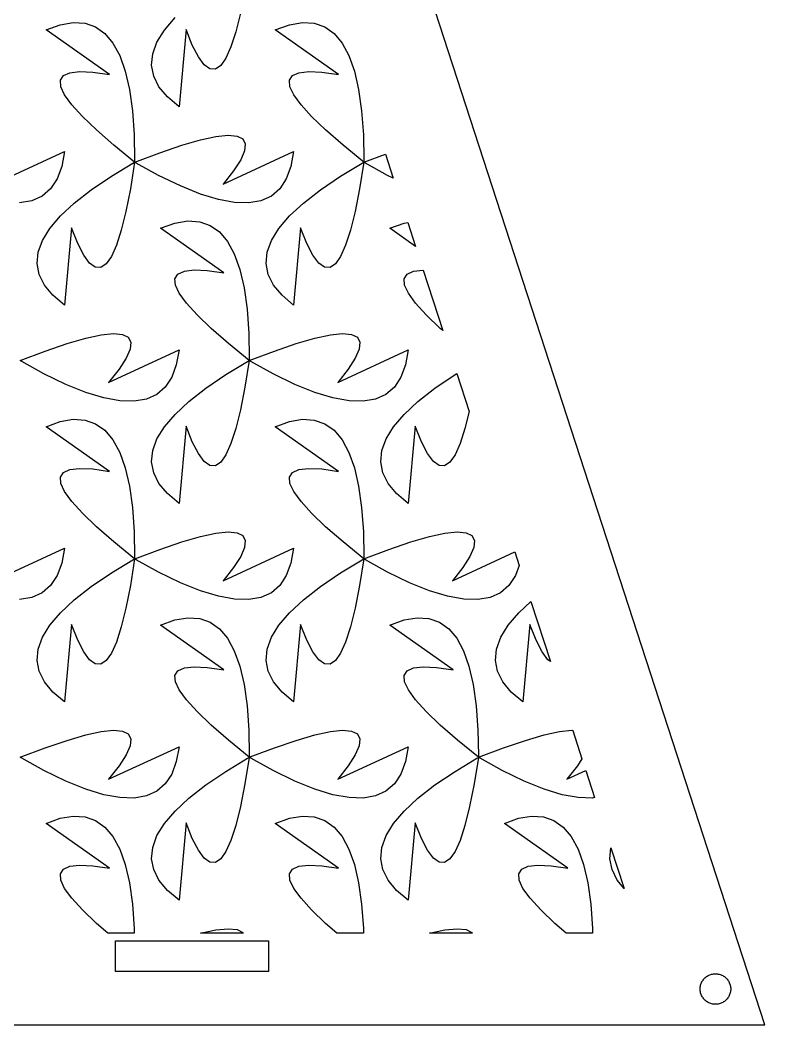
# Model space of a CAD drawing. Header units: metres. Extents: x -75 to 75, y 0 to 231.
# Drawn here: x -22.5 to 75, y 0 to 131.6 of the extents above; entities that cross this region are included whole.
import ezdxf

# ---------------------------------------------------------------- set-up
doc = ezdxf.new("R2010")
doc.units = ezdxf.units.M

msp = doc.modelspace()

# ---------------------------------------------------------------- linework, layer by layer
for p, q in [((75, 0), (0, 230.826)), ((-3.60947, 130.293), (-2.2197, 131.929)), ((6.34689, 132.528), (5.73761, 130.058)), ((-19.108, 130.31), (-17.2394, 130.984)), ((-10.8083, 124.46), (-19.108, 130.31)), ((-17.2394, 130.984), (-15.5315, 131.275)), ((-15.5315, 131.275), (-13.9879, 131.18)), ((-13.9879, 131.18), (-12.6096, 130.701)), ((-12.6096, 130.701), (-11.3947, 129.836)), ((-4.58313, 128.709), (-3.60947, 130.293)), ((-0.778656, 130.371), (-1.69556, 120.259)), ((0.042114, 128.325), (-0.778656, 130.371)), ((10.892, 130.31), (12.7606, 130.984)), ((19.1917, 124.46), (10.892, 130.31)), ((12.7606, 130.984), (14.4685, 131.275)), ((14.4685, 131.275), (16.0121, 131.18)), ((16.0121, 131.18), (17.3904, 130.701)), ((17.3904, 130.701), (18.6053, 129.836)), ((-11.3947, 129.836), (-10.3455, 128.586)), ((5.73761, 130.058), (5.10452, 128.09)), ((18.6053, 129.836), (19.6545, 128.586)), ((-10.3455, 128.586), (-9.46014, 126.95)), ((-5.1416, 127.175), (-4.58313, 128.709)), ((0.834503, 126.79), (0.042114, 128.325)), ((5.10452, 128.09), (4.44946, 126.621)), ((19.6545, 128.586), (20.5399, 126.95)), ((-9.46014, 126.95), (-8.73917, 124.929)), ((-5.28259, 125.691), (-5.1416, 127.175)), ((1.60355, 125.756), (0.834503, 126.79)), ((4.44946, 126.621), (3.77197, 125.655)), ((20.5399, 126.95), (21.2608, 124.929)), ((-5.00885, 124.258), (-5.28259, 125.691)), ((2.3497, 125.222), (1.60355, 125.756)), ((3.07205, 125.188), (2.3497, 125.222)), ((3.77197, 125.655), (3.07205, 125.188)), ((-17.2224, 123.717), (-16.8324, 124.326)), ((-17.1684, 122.877), (-17.2224, 123.717)), ((-16.8324, 124.326), (-15.9979, 124.704)), ((-15.9979, 124.704), (-14.7166, 124.853)), ((-14.7166, 124.853), (-12.9904, 124.772)), ((-12.9904, 124.772), (-10.8083, 124.46)), ((-8.73917, 124.929), (-8.18298, 122.522)), ((-4.319, 122.874), (-5.00885, 124.258)), ((12.7776, 123.717), (13.1676, 124.326)), ((12.8316, 122.877), (12.7776, 123.717)), ((13.1676, 124.326), (14.0021, 124.704)), ((14.0021, 124.704), (15.2834, 124.853)), ((15.2834, 124.853), (17.0096, 124.772)), ((17.0096, 124.772), (19.1917, 124.46)), ((21.2608, 124.929), (21.817, 122.522)), ((-16.6699, 121.807), (-17.1684, 122.877)), ((-8.18298, 122.522), (-7.79205, 119.731)), ((-3.21304, 121.54), (-4.319, 122.874)), ((13.3301, 121.807), (12.8316, 122.877)), ((21.817, 122.522), (22.2079, 119.731)), ((-15.7265, 120.506), (-16.6699, 121.807)), ((-1.69556, 120.259), (-3.21304, 121.54)), ((14.2735, 120.506), (13.3301, 121.807)), ((-14.3376, 118.973), (-15.7265, 120.506)), ((15.6624, 118.973), (14.2735, 120.506)), ((-12.5029, 117.211), (-14.3376, 118.973)), ((-7.79205, 119.731), (-7.565, 116.553)), ((17.4971, 117.211), (15.6624, 118.973)), ((22.2079, 119.731), (22.435, 116.553)), ((-10.2232, 115.217), (-12.5029, 117.211)), ((19.7768, 115.217), (17.4971, 117.211)), ((-7.565, 116.553), (-7.5032, 113.283)), ((-1.34399, 115.213), (1.09955, 115.92)), ((1.09955, 115.92), (3.12103, 116.356)), ((3.12103, 116.356), (4.72046, 116.523)), ((4.72046, 116.523), (5.89691, 116.42)), ((5.89691, 116.42), (6.65039, 116.047)), ((6.65039, 116.047), (6.98227, 115.405)), ((22.435, 116.553), (22.4968, 113.283)), ((-7.5032, 112.997), (-10.2232, 115.217)), ((-4.21005, 114.236), (-1.34399, 115.213)), ((6.98227, 115.405), (6.89301, 114.492)), ((22.4968, 112.997), (19.7768, 115.217)), ((-25.9135, 110.121), (-16.6969, 114.383)), ((-16.6969, 114.383), (-17.0476, 112.428)), ((-7.5032, 113.283), (-7.5032, 112.997)), ((-7.49268, 112.989), (-4.21005, 114.236)), ((4.08646, 110.121), (13.3031, 114.383)), ((6.38168, 113.309), (5.4483, 111.854)), ((6.89301, 114.492), (6.38168, 113.309)), ((13.3031, 114.383), (12.9524, 112.428)), ((22.4968, 113.283), (22.4968, 112.997)), ((22.5073, 112.989), (25.3227, 114.058)), ((25.3227, 114.058), (26.3447, 110.913)), ((-17.0476, 112.428), (-17.6495, 110.803)), ((-10.5528, 111.152), (-7.72568, 112.857)), ((-7.50412, 112.985), (-8.06671, 109.519)), ((-7.72568, 112.857), (-7.50412, 112.985)), ((-7.29309, 112.873), (-7.49268, 112.989)), ((-4.38171, 111.266), (-7.29309, 112.873)), ((12.9524, 112.428), (12.3505, 110.803)), ((19.4472, 111.152), (22.2743, 112.857)), ((22.4959, 112.985), (21.9333, 109.519)), ((22.2743, 112.857), (22.4959, 112.985)), ((22.7069, 112.873), (22.5073, 112.989)), ((25.6183, 111.266), (22.7069, 112.873)), ((-17.6495, 110.803), (-18.5033, 109.514)), ((-13.1914, 109.367), (-10.5528, 111.152)), ((-1.51611, 109.874), (-4.38171, 111.266)), ((5.4483, 111.854), (4.08646, 110.121)), ((12.3505, 110.803), (11.4967, 109.514)), ((16.8086, 109.367), (19.4472, 111.152)), ((26.3447, 110.913), (25.6183, 111.266)), ((-18.5033, 109.514), (-19.6069, 108.561)), ((-15.4138, 107.632), (-13.1914, 109.367)), ((-8.06671, 109.519), (-8.65311, 106.547)), ((1.09726, 108.816), (-1.51611, 109.874)), ((11.4967, 109.514), (10.3931, 108.561)), ((14.5862, 107.632), (16.8086, 109.367)), ((21.9333, 109.519), (21.3469, 106.547)), ((-20.9637, 107.941), (-22.5705, 107.657)), ((-19.6069, 108.561), (-20.9637, 107.941)), ((3.45932, 108.094), (1.09726, 108.816)), ((5.56961, 107.708), (3.45932, 108.094)), ((9.03625, 107.941), (7.4295, 107.657)), ((10.3931, 108.561), (9.03625, 107.941)), ((-17.2197, 105.948), (-15.4138, 107.632)), ((7.4295, 107.657), (5.56961, 107.708)), ((12.7803, 105.948), (14.5862, 107.632)), ((-18.6095, 104.313), (-17.2197, 105.948)), ((-8.65311, 106.547), (-9.26239, 104.077)), ((-2.23938, 105.003), (-0.531464, 105.294)), ((-0.531464, 105.294), (1.01212, 105.199)), ((11.3905, 104.313), (12.7803, 105.948)), ((21.3469, 106.547), (20.7376, 104.077)), ((-19.5831, 102.728), (-18.6095, 104.313)), ((-15.7787, 104.39), (-16.6956, 94.2784)), ((-14.9579, 102.344), (-15.7787, 104.39)), ((-9.26239, 104.077), (-9.89548, 102.109)), ((-4.10797, 104.329), (-2.23938, 105.003)), ((4.19174, 98.4789), (-4.10797, 104.329)), ((1.01212, 105.199), (2.39044, 104.72)), ((2.39044, 104.72), (3.60535, 103.855)), ((10.4169, 102.728), (11.3905, 104.313)), ((14.2213, 104.39), (13.3044, 94.2784)), ((15.0421, 102.344), (14.2213, 104.39)), ((20.7376, 104.077), (20.1045, 102.109)), ((25.892, 104.329), (27.7606, 105.003)), ((29.2538, 101.959), (25.892, 104.329)), ((27.7606, 105.003), (28.2384, 105.085)), ((28.2384, 105.085), (29.2538, 101.959)), ((-20.1416, 101.194), (-19.5831, 102.728)), ((3.60535, 103.855), (4.65454, 102.605)), ((9.8584, 101.194), (10.4169, 102.728)), ((-14.1655, 100.809), (-14.9579, 102.344)), ((-9.89548, 102.109), (-10.5505, 100.64)), ((4.65454, 102.605), (5.53986, 100.97)), ((15.8345, 100.809), (15.0421, 102.344)), ((20.1045, 102.109), (19.4495, 100.64)), ((-20.2826, 99.7098), (-20.1416, 101.194)), ((-13.3965, 99.7748), (-14.1655, 100.809)), ((-10.5505, 100.64), (-11.228, 99.6741)), ((5.53986, 100.97), (6.26083, 98.9485)), ((9.71741, 99.7098), (9.8584, 101.194)), ((16.6035, 99.7748), (15.8345, 100.809)), ((19.4495, 100.64), (18.772, 99.6741)), ((-20.0089, 98.277), (-20.2826, 99.7098)), ((-12.6503, 99.241), (-13.3965, 99.7748)), ((-11.9279, 99.2076), (-12.6503, 99.241)), ((-11.228, 99.6741), (-11.9279, 99.2076)), ((-1.83243, 98.3447), (-0.997925, 98.7233)), ((-0.997925, 98.7233), (0.283356, 98.8725)), ((0.283356, 98.8725), (2.00958, 98.7915)), ((2.00958, 98.7915), (4.19174, 98.4789)), ((6.26083, 98.9485), (6.81702, 96.5416)), ((9.99115, 98.277), (9.71741, 99.7098)), ((17.3497, 99.241), (16.6035, 99.7748)), ((18.0721, 99.2076), (17.3497, 99.241)), ((18.772, 99.6741), (18.0721, 99.2076)), ((28.1676, 98.3447), (29.0021, 98.7233)), ((29.0021, 98.7233), (30.2578, 98.8696)), ((30.2578, 98.8696), (32.8366, 90.9328)), ((-19.319, 96.8927), (-20.0089, 98.277)), ((-2.22244, 97.7359), (-1.83243, 98.3447)), ((-2.16843, 96.8959), (-2.22244, 97.7359)), ((10.681, 96.8927), (9.99115, 98.277)), ((27.7776, 97.7359), (28.1676, 98.3447)), ((27.8316, 96.8959), (27.7776, 97.7359)), ((-18.213, 95.5592), (-19.319, 96.8927)), ((-1.66992, 95.8261), (-2.16843, 96.8959)), ((6.81702, 96.5416), (7.20795, 93.7502)), ((11.787, 95.5592), (10.681, 96.8927)), ((28.3301, 95.8261), (27.8316, 96.8959)), ((-16.6956, 94.2784), (-18.213, 95.5592)), ((-0.726471, 94.5251), (-1.66992, 95.8261)), ((13.3044, 94.2784), (11.787, 95.5592)), ((29.2735, 94.5251), (28.3301, 95.8261)), ((0.662384, 92.9926), (-0.726471, 94.5251)), ((7.20795, 93.7502), (7.435, 90.5724)), ((30.6624, 92.9926), (29.2735, 94.5251)), ((2.4971, 91.2297), (0.662384, 92.9926)), ((32.4971, 91.2297), (30.6624, 92.9926)), ((4.77676, 89.2361), (2.4971, 91.2297)), ((32.8366, 90.9328), (32.4971, 91.2297)), ((-16.344, 89.232), (-13.9005, 89.9393)), ((-13.9005, 89.9393), (-11.879, 90.3755)), ((-11.879, 90.3755), (-10.2795, 90.5426)), ((-10.2795, 90.5426), (-9.10309, 90.4391)), ((-9.10309, 90.4391), (-8.34961, 90.0661)), ((-8.34961, 90.0661), (-8.01773, 89.4243)), ((7.435, 90.5724), (7.4968, 87.3026)), ((13.656, 89.232), (16.0995, 89.9393)), ((16.0995, 89.9393), (18.121, 90.3755)), ((18.121, 90.3755), (19.7205, 90.5426)), ((19.7205, 90.5426), (20.8969, 90.4391)), ((20.8969, 90.4391), (21.6504, 90.0661)), ((21.6504, 90.0661), (21.9823, 89.4243)), ((-22.4927, 87.0082), (-19.2101, 88.2547)), ((-19.2101, 88.2547), (-16.344, 89.232)), ((-10.9135, 84.1399), (-1.69693, 88.4026)), ((-8.10699, 88.511), (-8.61832, 87.3282)), ((-8.01773, 89.4243), (-8.10699, 88.511)), ((-1.69693, 88.4026), (-2.04758, 86.447)), ((7.4968, 87.0164), (4.77676, 89.2361)), ((7.50732, 87.0082), (10.7899, 88.2547)), ((10.7899, 88.2547), (13.656, 89.232)), ((19.0865, 84.1399), (28.3031, 88.4026)), ((21.893, 88.511), (21.3817, 87.3282)), ((21.9823, 89.4243), (21.893, 88.511)), ((28.3031, 88.4026), (27.9524, 86.447)), ((-22.2931, 86.8924), (-22.4927, 87.0082)), ((-19.3817, 85.2847), (-22.2931, 86.8924)), ((-8.61832, 87.3282), (-9.5517, 85.8734)), ((4.44717, 85.1712), (7.27432, 86.8759)), ((7.49588, 87.0041), (6.93329, 83.5379)), ((7.27432, 86.8759), (7.49588, 87.0041)), ((7.4968, 87.3026), (7.4968, 87.0164)), ((7.70691, 86.8924), (7.50732, 87.0082)), ((10.6183, 85.2847), (7.70691, 86.8924)), ((21.3817, 87.3282), (20.4483, 85.8734)), ((-9.5517, 85.8734), (-10.9135, 84.1399)), ((-2.04758, 86.447), (-2.64954, 84.8219)), ((20.4483, 85.8734), (19.0865, 84.1399)), ((27.9524, 86.447), (27.3505, 84.8219)), ((-16.5161, 83.8927), (-19.3817, 85.2847)), ((-2.64954, 84.8219), (-3.50327, 83.5333)), ((1.80862, 83.3859), (4.44717, 85.1712)), ((13.4839, 83.8927), (10.6183, 85.2847)), ((27.3505, 84.8219), (26.4967, 83.5333)), ((31.8086, 83.3859), (34.4472, 85.1712)), ((34.4472, 85.1712), (34.6658, 85.303)), ((34.6658, 85.303), (36.2856, 80.3179)), ((-13.9027, 82.8352), (-16.5161, 83.8927)), ((-3.50327, 83.5333), (-4.60693, 82.5798)), ((-0.413818, 81.6515), (1.80862, 83.3859)), ((6.93329, 83.5379), (6.34689, 80.5666)), ((16.0973, 82.8352), (13.4839, 83.8927)), ((26.4967, 83.5333), (25.3931, 82.5798)), ((29.5862, 81.6515), (31.8086, 83.3859)), ((-11.5407, 82.1133), (-13.9027, 82.8352)), ((-9.43039, 81.727), (-11.5407, 82.1133)), ((-7.5705, 81.6762), (-9.43039, 81.727)), ((-5.96375, 81.96), (-7.5705, 81.6762)), ((-4.60693, 82.5798), (-5.96375, 81.96)), ((-2.2197, 79.9669), (-0.413818, 81.6515)), ((18.4593, 82.1133), (16.0973, 82.8352)), ((20.5696, 81.727), (18.4593, 82.1133)), ((22.4295, 81.6762), (20.5696, 81.727)), ((24.0363, 81.96), (22.4295, 81.6762)), ((25.3931, 82.5798), (24.0363, 81.96)), ((27.7803, 79.9669), (29.5862, 81.6515)), ((6.34689, 80.5666), (5.73761, 78.0965)), ((36.2856, 80.3179), (35.7376, 78.0965)), ((-19.108, 78.3482), (-17.2394, 79.0225)), ((-17.2394, 79.0225), (-15.5315, 79.3132)), ((-15.5315, 79.3132), (-13.9879, 79.2184)), ((-13.9879, 79.2184), (-12.6096, 78.7392)), ((-3.60947, 78.3318), (-2.2197, 79.9669)), ((10.892, 78.3482), (12.7606, 79.0225)), ((12.7606, 79.0225), (14.4685, 79.3132)), ((14.4685, 79.3132), (16.0121, 79.2184)), ((16.0121, 79.2184), (17.3904, 78.7392)), ((26.3905, 78.3318), (27.7803, 79.9669)), ((-10.8083, 72.498), (-19.108, 78.3482)), ((-12.6096, 78.7392), (-11.3947, 77.8745)), ((-11.3947, 77.8745), (-10.3455, 76.6243)), ((-4.58313, 76.747), (-3.60947, 78.3318)), ((-0.778656, 78.4096), (-1.69556, 68.2976)), ((0.042114, 76.3634), (-0.778656, 78.4096)), ((5.73761, 78.0965), (5.10452, 76.1281)), ((19.1917, 72.498), (10.892, 78.3482)), ((17.3904, 78.7392), (18.6053, 77.8745)), ((18.6053, 77.8745), (19.6545, 76.6243)), ((25.4169, 76.747), (26.3905, 78.3318)), ((29.2213, 78.4096), (28.3044, 68.2976)), ((30.0421, 76.3634), (29.2213, 78.4096)), ((35.7376, 78.0965), (35.1045, 76.1281)), ((-10.3455, 76.6243), (-9.46014, 74.9887)), ((-5.1416, 75.2135), (-4.58313, 76.747)), ((0.834503, 74.828), (0.042114, 76.3634)), ((19.6545, 76.6243), (20.5399, 74.9887)), ((24.8584, 75.2135), (25.4169, 76.747)), ((30.8345, 74.828), (30.0421, 76.3634)), ((-5.28259, 73.7289), (-5.1416, 75.2135)), ((5.10452, 76.1281), (4.44946, 74.6596)), ((24.7174, 73.7289), (24.8584, 75.2135)), ((35.1045, 76.1281), (34.4495, 74.6596)), ((-9.46014, 74.9887), (-8.73917, 72.9677)), ((-5.00885, 72.2961), (-5.28259, 73.7289)), ((1.60355, 73.7939), (0.834503, 74.828)), ((2.3497, 73.2602), (1.60355, 73.7939)), ((4.44946, 74.6596), (3.77197, 73.6932)), ((20.5399, 74.9887), (21.2608, 72.9677)), ((24.9911, 72.2961), (24.7174, 73.7289)), ((31.6035, 73.7939), (30.8345, 74.828)), ((32.3497, 73.2602), (31.6035, 73.7939)), ((34.4495, 74.6596), (33.772, 73.6932)), ((-16.8324, 72.3639), (-15.9979, 72.7425)), ((-15.9979, 72.7425), (-14.7166, 72.8917)), ((-14.7166, 72.8917), (-12.9904, 72.8107)), ((-12.9904, 72.8107), (-10.8083, 72.498)), ((-8.73917, 72.9677), (-8.18298, 70.5608)), ((3.07205, 73.2268), (2.3497, 73.2602)), ((3.77197, 73.6932), (3.07205, 73.2268)), ((13.1676, 72.3639), (14.0021, 72.7425)), ((14.0021, 72.7425), (15.2834, 72.8917)), ((15.2834, 72.8917), (17.0096, 72.8107)), ((17.0096, 72.8107), (19.1917, 72.498)), ((21.2608, 72.9677), (21.817, 70.5608)), ((33.0721, 73.2268), (32.3497, 73.2602)), ((33.772, 73.6932), (33.0721, 73.2268)), ((-17.2224, 71.7551), (-16.8324, 72.3639)), ((-17.1684, 70.9151), (-17.2224, 71.7551)), ((-4.319, 70.9119), (-5.00885, 72.2961)), ((12.7776, 71.7551), (13.1676, 72.3639)), ((12.8316, 70.9151), (12.7776, 71.7551)), ((25.681, 70.9119), (24.9911, 72.2961)), ((-16.6699, 69.8453), (-17.1684, 70.9151)), ((-15.7265, 68.5443), (-16.6699, 69.8453)), ((-8.18298, 70.5608), (-7.79205, 67.7693)), ((-3.21304, 69.5784), (-4.319, 70.9119)), ((13.3301, 69.8453), (12.8316, 70.9151)), ((14.2735, 68.5443), (13.3301, 69.8453)), ((21.817, 70.5608), (22.2079, 67.7693)), ((26.787, 69.5784), (25.681, 70.9119)), ((-14.3376, 67.0117), (-15.7265, 68.5443)), ((-1.69556, 68.2976), (-3.21304, 69.5784)), ((15.6624, 67.0117), (14.2735, 68.5443)), ((28.3044, 68.2976), (26.787, 69.5784)), ((-7.79205, 67.7693), (-7.565, 64.5915)), ((22.2079, 67.7693), (22.435, 64.5915)), ((-12.5029, 65.2489), (-14.3376, 67.0117)), ((17.4971, 65.2489), (15.6624, 67.0117)), ((-10.2232, 63.2553), (-12.5029, 65.2489)), ((-7.565, 64.5915), (-7.5032, 61.3217)), ((3.12103, 64.3947), (4.72046, 64.5618)), ((4.72046, 64.5618), (5.89691, 64.4583)), ((19.7768, 63.2553), (17.4971, 65.2489)), ((22.435, 64.5915), (22.4968, 61.3217)), ((33.121, 64.3947), (34.7205, 64.5618)), ((34.7205, 64.5618), (35.8969, 64.4583)), ((-7.5032, 61.0356), (-10.2232, 63.2553)), ((-4.21005, 62.2739), (-1.34399, 63.2512)), ((-1.34399, 63.2512), (1.09955, 63.9584)), ((1.09955, 63.9584), (3.12103, 64.3947)), ((5.89691, 64.4583), (6.65039, 64.0852)), ((6.65039, 64.0852), (6.98227, 63.4435)), ((6.98227, 63.4435), (6.89301, 62.5302)), ((22.4968, 61.0356), (19.7768, 63.2553)), ((25.7899, 62.2739), (28.656, 63.2512)), ((28.656, 63.2512), (31.0995, 63.9584)), ((31.0995, 63.9584), (33.121, 64.3947)), ((35.8969, 64.4583), (36.6504, 64.0852)), ((36.6504, 64.0852), (36.9823, 63.4435)), ((36.9823, 63.4435), (36.893, 62.5302)), ((-25.9135, 58.159), (-16.6969, 62.4217)), ((-16.6969, 62.4217), (-17.0476, 60.4662)), ((-7.49268, 61.0274), (-4.21005, 62.2739)), ((4.08646, 58.159), (13.3031, 62.4217)), ((6.89301, 62.5302), (6.38168, 61.3474)), ((13.3031, 62.4217), (12.9524, 60.4662)), ((22.5073, 61.0274), (25.7899, 62.2739)), ((34.0865, 58.159), (42.2575, 61.9382)), ((36.893, 62.5302), (36.3817, 61.3474)), ((42.2575, 61.9382), (42.837, 60.1546)), ((-10.5528, 59.1904), (-7.72568, 60.8951)), ((-7.50412, 61.0233), (-8.06671, 57.5571)), ((-7.72568, 60.8951), (-7.50412, 61.0233)), ((-7.5032, 61.3217), (-7.5032, 61.0356)), ((-7.29309, 60.9116), (-7.49268, 61.0274)), ((-4.38171, 59.3039), (-7.29309, 60.9116)), ((6.38168, 61.3474), (5.4483, 59.8926)), ((19.4472, 59.1904), (22.2743, 60.8951)), ((22.4959, 61.0233), (21.9333, 57.5571)), ((22.2743, 60.8951), (22.4959, 61.0233)), ((22.4968, 61.3217), (22.4968, 61.0356)), ((22.7069, 60.9116), (22.5073, 61.0274)), ((25.6183, 59.3039), (22.7069, 60.9116)), ((36.3817, 61.3474), (35.4483, 59.8926)), ((-17.0476, 60.4662), (-17.6495, 58.8411)), ((-1.51611, 57.9118), (-4.38171, 59.3039)), ((5.4483, 59.8926), (4.08646, 58.159)), ((12.9524, 60.4662), (12.3505, 58.8411)), ((28.4839, 57.9118), (25.6183, 59.3039)), ((35.4483, 59.8926), (34.0865, 58.159)), ((42.837, 60.1546), (42.3505, 58.8411)), ((-17.6495, 58.8411), (-18.5033, 57.5525)), ((-13.1914, 57.4051), (-10.5528, 59.1904)), ((1.09726, 56.8544), (-1.51611, 57.9118)), ((12.3505, 58.8411), (11.4967, 57.5525)), ((16.8086, 57.4051), (19.4472, 59.1904)), ((31.0973, 56.8544), (28.4839, 57.9118)), ((42.3505, 58.8411), (41.4967, 57.5525)), ((-19.6069, 56.599), (-20.9637, 55.9792)), ((-18.5033, 57.5525), (-19.6069, 56.599)), ((-15.4138, 55.6706), (-13.1914, 57.4051)), ((-8.06671, 57.5571), (-8.65311, 54.5857)), ((3.45932, 56.1325), (1.09726, 56.8544)), ((10.3931, 56.599), (9.03625, 55.9792)), ((11.4967, 57.5525), (10.3931, 56.599)), ((14.5862, 55.6706), (16.8086, 57.4051)), ((21.9333, 57.5571), (21.3469, 54.5857)), ((33.4593, 56.1325), (31.0973, 56.8544)), ((40.3931, 56.599), (39.0363, 55.9792)), ((41.4967, 57.5525), (40.3931, 56.599)), ((-20.9637, 55.9792), (-22.5705, 55.6953)), ((-17.2197, 53.9861), (-15.4138, 55.6706)), ((5.56961, 55.7462), (3.45932, 56.1325)), ((7.4295, 55.6953), (5.56961, 55.7462)), ((9.03625, 55.9792), (7.4295, 55.6953)), ((12.7803, 53.9861), (14.5862, 55.6706)), ((35.5696, 55.7462), (33.4593, 56.1325)), ((37.4295, 55.6953), (35.5696, 55.7462)), ((39.0363, 55.9792), (37.4295, 55.6953)), ((42.7803, 53.9861), (44.3619, 55.4614)), ((44.3619, 55.4614), (46.9208, 47.5862)), ((-18.6095, 52.3509), (-17.2197, 53.9861)), ((-8.65311, 54.5857), (-9.26239, 52.1156)), ((11.3905, 52.3509), (12.7803, 53.9861)), ((21.3469, 54.5857), (20.7376, 52.1156)), ((41.3905, 52.3509), (42.7803, 53.9861)), ((-4.10797, 52.3674), (-2.23938, 53.0417)), ((-2.23938, 53.0417), (-0.531464, 53.3324)), ((-0.531464, 53.3324), (1.01212, 53.2376)), ((1.01212, 53.2376), (2.39044, 52.7583)), ((2.39044, 52.7583), (3.60535, 51.8936)), ((25.892, 52.3674), (27.7606, 53.0417)), ((27.7606, 53.0417), (29.4685, 53.3324)), ((29.4685, 53.3324), (31.0121, 53.2376)), ((31.0121, 53.2376), (32.3904, 52.7583)), ((32.3904, 52.7583), (33.6053, 51.8936)), ((-19.5831, 50.7661), (-18.6095, 52.3509)), ((-15.7787, 52.4287), (-16.6956, 42.3167)), ((-14.9579, 50.3825), (-15.7787, 52.4287)), ((-9.26239, 52.1156), (-9.89548, 50.1472)), ((4.19174, 46.5172), (-4.10797, 52.3674)), ((3.60535, 51.8936), (4.65454, 50.6435)), ((10.4169, 50.7661), (11.3905, 52.3509)), ((14.2213, 52.4287), (13.3044, 42.3167)), ((15.0421, 50.3825), (14.2213, 52.4287)), ((20.7376, 52.1156), (20.1045, 50.1472)), ((34.1917, 46.5172), (25.892, 52.3674)), ((33.6053, 51.8936), (34.6545, 50.6435)), ((40.4169, 50.7661), (41.3905, 52.3509)), ((44.2213, 52.4287), (43.3044, 42.3167)), ((45.0421, 50.3825), (44.2213, 52.4287)), ((-20.1416, 49.2326), (-19.5831, 50.7661)), ((-14.1655, 48.8472), (-14.9579, 50.3825)), ((-9.89548, 50.1472), (-10.5505, 48.6787)), ((4.65454, 50.6435), (5.53986, 49.0079)), ((9.8584, 49.2326), (10.4169, 50.7661)), ((15.8345, 48.8472), (15.0421, 50.3825)), ((20.1045, 50.1472), (19.4495, 48.6787)), ((34.6545, 50.6435), (35.5399, 49.0079)), ((39.8584, 49.2326), (40.4169, 50.7661)), ((45.8345, 48.8472), (45.0421, 50.3825)), ((-20.2826, 47.7481), (-20.1416, 49.2326)), ((-13.3965, 47.8131), (-14.1655, 48.8472)), ((5.53986, 49.0079), (6.26083, 46.9868)), ((9.71741, 47.7481), (9.8584, 49.2326)), ((16.6035, 47.8131), (15.8345, 48.8472)), ((35.5399, 49.0079), (36.2608, 46.9868)), ((39.7174, 47.7481), (39.8584, 49.2326)), ((46.6035, 47.8131), (45.8345, 48.8472)), ((-20.0089, 46.3153), (-20.2826, 47.7481)), ((-12.6503, 47.2794), (-13.3965, 47.8131)), ((-11.228, 47.7124), (-11.9279, 47.2459)), ((-10.5505, 48.6787), (-11.228, 47.7124)), ((9.99115, 46.3153), (9.71741, 47.7481)), ((17.3497, 47.2794), (16.6035, 47.8131)), ((18.772, 47.7124), (18.0721, 47.2459)), ((19.4495, 48.6787), (18.772, 47.7124)), ((39.9911, 46.3153), (39.7174, 47.7481)), ((46.9208, 47.5862), (46.6035, 47.8131)), ((-19.319, 44.931), (-20.0089, 46.3153)), ((-11.9279, 47.2459), (-12.6503, 47.2794)), ((-2.22244, 45.7742), (-1.83243, 46.3831)), ((-1.83243, 46.3831), (-0.997925, 46.7616)), ((-0.997925, 46.7616), (0.283356, 46.9109)), ((0.283356, 46.9109), (2.00958, 46.8298)), ((2.00958, 46.8298), (4.19174, 46.5172)), ((6.26083, 46.9868), (6.81702, 44.5799)), ((10.681, 44.931), (9.99115, 46.3153)), ((18.0721, 47.2459), (17.3497, 47.2794)), ((27.7776, 45.7742), (28.1676, 46.3831)), ((28.1676, 46.3831), (29.0021, 46.7616)), ((29.0021, 46.7616), (30.2834, 46.9109)), ((30.2834, 46.9109), (32.0096, 46.8298)), ((32.0096, 46.8298), (34.1917, 46.5172)), ((36.2608, 46.9868), (36.817, 44.5799)), ((40.681, 44.931), (39.9911, 46.3153)), ((-18.213, 43.5976), (-19.319, 44.931)), ((-2.16843, 44.9342), (-2.22244, 45.7742)), ((-1.66992, 43.8644), (-2.16843, 44.9342)), ((11.787, 43.5976), (10.681, 44.931)), ((27.8316, 44.9342), (27.7776, 45.7742)), ((28.3301, 43.8644), (27.8316, 44.9342)), ((41.787, 43.5976), (40.681, 44.931)), ((-16.6956, 42.3167), (-18.213, 43.5976)), ((-0.726471, 42.5635), (-1.66992, 43.8644)), ((6.81702, 44.5799), (7.20795, 41.7885)), ((13.3044, 42.3167), (11.787, 43.5976)), ((29.2735, 42.5635), (28.3301, 43.8644)), ((36.817, 44.5799), (37.2079, 41.7885)), ((43.3044, 42.3167), (41.787, 43.5976)), ((0.662384, 41.0309), (-0.726471, 42.5635)), ((30.6624, 41.0309), (29.2735, 42.5635)), ((2.4971, 39.268), (0.662384, 41.0309)), ((7.20795, 41.7885), (7.435, 38.6107)), ((32.4971, 39.268), (30.6624, 41.0309)), ((37.2079, 41.7885), (37.435, 38.6107)), ((-13.9005, 37.9776), (-11.879, 38.4138)), ((-11.879, 38.4138), (-10.2795, 38.5809)), ((-10.2795, 38.5809), (-9.10309, 38.4775)), ((-9.10309, 38.4775), (-8.34961, 38.1044)), ((4.77676, 37.2745), (2.4971, 39.268)), ((7.435, 38.6107), (7.4968, 35.3409)), ((16.0995, 37.9776), (18.121, 38.4138)), ((18.121, 38.4138), (19.7205, 38.5809)), ((19.7205, 38.5809), (20.8969, 38.4775)), ((20.8969, 38.4775), (21.6504, 38.1044)), ((34.7768, 37.2745), (32.4971, 39.268)), ((37.435, 38.6107), (37.4968, 35.3409)), ((46.0995, 37.9776), (48.121, 38.4138)), ((48.121, 38.4138), (49.7205, 38.5809)), ((49.7205, 38.5809), (49.8505, 38.5695)), ((49.8505, 38.5695), (51.0561, 34.859)), ((-19.2101, 36.293), (-16.344, 37.2704)), ((-16.344, 37.2704), (-13.9005, 37.9776)), ((-8.34961, 38.1044), (-8.01773, 37.4626)), ((-8.01773, 37.4626), (-8.10699, 36.5494)), ((7.4968, 35.0548), (4.77676, 37.2745)), ((10.7899, 36.293), (13.656, 37.2704)), ((13.656, 37.2704), (16.0995, 37.9776)), ((21.6504, 38.1044), (21.9823, 37.4626)), ((21.9823, 37.4626), (21.893, 36.5494)), ((37.4968, 35.0548), (34.7768, 37.2745)), ((40.7899, 36.293), (43.656, 37.2704)), ((43.656, 37.2704), (46.0995, 37.9776)), ((-22.4927, 35.0465), (-19.2101, 36.293)), ((-10.9135, 32.1782), (-1.69693, 36.4409)), ((-8.10699, 36.5494), (-8.61832, 35.3665)), ((-1.69693, 36.4409), (-2.04758, 34.4853)), ((7.50732, 35.0465), (10.7899, 36.293)), ((19.0865, 32.1782), (28.3031, 36.4409)), ((21.893, 36.5494), (21.3817, 35.3665)), ((28.3031, 36.4409), (27.9524, 34.4853)), ((37.5073, 35.0465), (40.7899, 36.293)), ((-22.2931, 34.9307), (-22.4927, 35.0465)), ((-19.3817, 33.3231), (-22.2931, 34.9307)), ((-8.61832, 35.3665), (-9.5517, 33.9117)), ((-2.04758, 34.4853), (-2.64954, 32.8603)), ((4.44717, 33.2095), (7.27432, 34.9142)), ((7.49588, 35.0424), (6.93329, 31.5762)), ((7.27432, 34.9142), (7.49588, 35.0424)), ((7.4968, 35.3409), (7.4968, 35.0548)), ((7.70691, 34.9307), (7.50732, 35.0465)), ((10.6183, 33.3231), (7.70691, 34.9307)), ((21.3817, 35.3665), (20.4483, 33.9117)), ((27.9524, 34.4853), (27.3505, 32.8603)), ((34.4472, 33.2095), (37.2743, 34.9142)), ((37.4959, 35.0424), (36.9333, 31.5762)), ((37.2743, 34.9142), (37.4959, 35.0424)), ((37.4968, 35.3409), (37.4968, 35.0548)), ((37.7069, 34.9307), (37.5073, 35.0465)), ((40.6183, 33.3231), (37.7069, 34.9307)), ((51.0561, 34.859), (50.4483, 33.9117)), ((-16.5161, 31.931), (-19.3817, 33.3231)), ((-9.5517, 33.9117), (-10.9135, 32.1782)), ((1.80862, 31.4243), (4.44717, 33.2095)), ((13.4839, 31.931), (10.6183, 33.3231)), ((20.4483, 33.9117), (19.0865, 32.1782)), ((31.8086, 31.4243), (34.4472, 33.2095)), ((43.4839, 31.931), (40.6183, 33.3231)), ((50.4483, 33.9117), (49.0865, 32.1782)), ((49.0865, 32.1782), (51.556, 33.3204)), ((51.556, 33.3204), (52.7114, 29.7643)), ((-13.9027, 30.8736), (-16.5161, 31.931)), ((-2.64954, 32.8603), (-3.50327, 31.5717)), ((16.0973, 30.8736), (13.4839, 31.931)), ((27.3505, 32.8603), (26.4967, 31.5717)), ((46.0973, 30.8736), (43.4839, 31.931)), ((-11.5407, 30.1517), (-13.9027, 30.8736)), ((-4.60693, 30.6181), (-5.96375, 29.9983)), ((-3.50327, 31.5717), (-4.60693, 30.6181)), ((-0.413818, 29.6898), (1.80862, 31.4243)), ((6.93329, 31.5762), (6.34689, 28.6049)), ((18.4593, 30.1517), (16.0973, 30.8736)), ((25.3931, 30.6181), (24.0363, 29.9983)), ((26.4967, 31.5717), (25.3931, 30.6181)), ((29.5862, 29.6898), (31.8086, 31.4243)), ((36.9333, 31.5762), (36.3469, 28.6049)), ((48.4593, 30.1517), (46.0973, 30.8736)), ((-9.43039, 29.7653), (-11.5407, 30.1517)), ((-7.5705, 29.7145), (-9.43039, 29.7653)), ((-5.96375, 29.9983), (-7.5705, 29.7145)), ((-2.2197, 28.0052), (-0.413818, 29.6898)), ((20.5696, 29.7653), (18.4593, 30.1517)), ((22.4295, 29.7145), (20.5696, 29.7653)), ((24.0363, 29.9983), (22.4295, 29.7145)), ((27.7803, 28.0052), (29.5862, 29.6898)), ((50.5696, 29.7653), (48.4593, 30.1517)), ((52.4295, 29.7145), (50.5696, 29.7653)), ((52.7114, 29.7643), (52.4295, 29.7145)), ((-3.60947, 26.3701), (-2.2197, 28.0052)), ((6.34689, 28.6049), (5.73761, 26.1348)), ((26.3905, 26.3701), (27.7803, 28.0052)), ((36.3469, 28.6049), (35.7376, 26.1348)), ((-19.108, 26.3866), (-17.2394, 27.0609)), ((-10.8083, 20.5363), (-19.108, 26.3866)), ((-17.2394, 27.0609), (-15.5315, 27.3515)), ((-15.5315, 27.3515), (-13.9879, 27.2568)), ((-13.9879, 27.2568), (-12.6096, 26.7775)), ((-12.6096, 26.7775), (-11.3947, 25.9128)), ((-4.58313, 24.7853), (-3.60947, 26.3701)), ((-0.778656, 26.4479), (-1.69556, 16.3359)), ((0.042114, 24.4017), (-0.778656, 26.4479)), ((10.892, 26.3866), (12.7606, 27.0609)), ((19.1917, 20.5363), (10.892, 26.3866)), ((12.7606, 27.0609), (14.4685, 27.3515)), ((14.4685, 27.3515), (16.0121, 27.2568)), ((16.0121, 27.2568), (17.3904, 26.7775)), ((17.3904, 26.7775), (18.6053, 25.9128)), ((25.4169, 24.7853), (26.3905, 26.3701)), ((29.2213, 26.4479), (28.3044, 16.3359)), ((30.0421, 24.4017), (29.2213, 26.4479)), ((40.892, 26.3866), (42.7606, 27.0609)), ((49.1917, 20.5363), (40.892, 26.3866)), ((42.7606, 27.0609), (44.4685, 27.3515)), ((44.4685, 27.3515), (46.0121, 27.2568)), ((46.0121, 27.2568), (47.3904, 26.7775)), ((47.3904, 26.7775), (48.6053, 25.9128)), ((-11.3947, 25.9128), (-10.3455, 24.6626)), ((5.73761, 26.1348), (5.10452, 24.1664)), ((18.6053, 25.9128), (19.6545, 24.6626)), ((35.7376, 26.1348), (35.1045, 24.1664)), ((48.6053, 25.9128), (49.6545, 24.6626)), ((-10.3455, 24.6626), (-9.46014, 23.027)), ((-5.1416, 23.2518), (-4.58313, 24.7853)), ((0.834503, 22.8664), (0.042114, 24.4017)), ((5.10452, 24.1664), (4.44946, 22.6979)), ((19.6545, 24.6626), (20.5399, 23.027)), ((24.8584, 23.2518), (25.4169, 24.7853)), ((30.8345, 22.8664), (30.0421, 24.4017)), ((35.1045, 24.1664), (34.4495, 22.6979)), ((49.6545, 24.6626), (50.5399, 23.027)), ((-9.46014, 23.027), (-8.73917, 21.006)), ((-5.28259, 21.7673), (-5.1416, 23.2518)), ((1.60355, 21.8323), (0.834503, 22.8664)), ((4.44946, 22.6979), (3.77197, 21.7316)), ((20.5399, 23.027), (21.2608, 21.006)), ((24.7174, 21.7673), (24.8584, 23.2518)), ((31.6035, 21.8323), (30.8345, 22.8664)), ((34.4495, 22.6979), (33.772, 21.7316)), ((50.5399, 23.027), (51.2608, 21.006)), ((54.7174, 21.7673), (54.8514, 23.1782)), ((54.8514, 23.1782), (56.5756, 17.8715)), ((-5.00885, 20.3345), (-5.28259, 21.7673)), ((2.3497, 21.2985), (1.60355, 21.8323)), ((3.07205, 21.2651), (2.3497, 21.2985)), ((3.77197, 21.7316), (3.07205, 21.2651)), ((24.9911, 20.3345), (24.7174, 21.7673)), ((32.3497, 21.2985), (31.6035, 21.8323)), ((33.0721, 21.2651), (32.3497, 21.2985)), ((33.772, 21.7316), (33.0721, 21.2651)), ((54.9911, 20.3345), (54.7174, 21.7673)), ((-17.2224, 19.7934), (-16.8324, 20.4022)), ((-17.1684, 18.9534), (-17.2224, 19.7934)), ((-16.8324, 20.4022), (-15.9979, 20.7808)), ((-15.9979, 20.7808), (-14.7166, 20.93)), ((-14.7166, 20.93), (-12.9904, 20.849)), ((-12.9904, 20.849), (-10.8083, 20.5363)), ((-8.73917, 21.006), (-8.18298, 18.5991)), ((-4.319, 18.9502), (-5.00885, 20.3345)), ((12.7776, 19.7934), (13.1676, 20.4022)), ((12.8316, 18.9534), (12.7776, 19.7934)), ((13.1676, 20.4022), (14.0021, 20.7808)), ((14.0021, 20.7808), (15.2834, 20.93)), ((15.2834, 20.93), (17.0096, 20.849)), ((17.0096, 20.849), (19.1917, 20.5363)), ((21.2608, 21.006), (21.817, 18.5991)), ((25.681, 18.9502), (24.9911, 20.3345)), ((42.7776, 19.7934), (43.1676, 20.4022)), ((42.8316, 18.9534), (42.7776, 19.7934)), ((43.1676, 20.4022), (44.0021, 20.7808)), ((44.0021, 20.7808), (45.2834, 20.93)), ((45.2834, 20.93), (47.0096, 20.849)), ((47.0096, 20.849), (49.1917, 20.5363)), ((51.2608, 21.006), (51.817, 18.5991)), ((55.681, 18.9502), (54.9911, 20.3345)), ((-16.6699, 17.8836), (-17.1684, 18.9534)), ((-8.18298, 18.5991), (-7.79205, 15.8076)), ((-3.21304, 17.6167), (-4.319, 18.9502)), ((13.3301, 17.8836), (12.8316, 18.9534)), ((21.817, 18.5991), (22.2079, 15.8076)), ((26.787, 17.6167), (25.681, 18.9502)), ((43.3301, 17.8836), (42.8316, 18.9534)), ((51.817, 18.5991), (52.2079, 15.8076)), ((56.5756, 17.8715), (55.681, 18.9502)), ((-15.7265, 16.5826), (-16.6699, 17.8836)), ((-1.69556, 16.3359), (-3.21304, 17.6167)), ((14.2735, 16.5826), (13.3301, 17.8836)), ((28.3044, 16.3359), (26.787, 17.6167)), ((44.2735, 16.5826), (43.3301, 17.8836)), ((-14.3376, 15.05), (-15.7265, 16.5826)), ((-7.79205, 15.8076), (-7.565, 12.6299)), ((15.6624, 15.05), (14.2735, 16.5826)), ((22.2079, 15.8076), (22.435, 12.6299)), ((45.6624, 15.05), (44.2735, 16.5826)), ((52.2079, 15.8076), (52.435, 12.6299)), ((-12.5029, 13.2872), (-14.3376, 15.05)), ((17.4971, 13.2872), (15.6624, 15.05)), ((47.4971, 13.2872), (45.6624, 15.05)), ((-11.031, 12), (-12.5029, 13.2872)), ((18.969, 12), (17.4971, 13.2872)), ((48.969, 12), (47.4971, 13.2872)), ((-7.5531, 12), (-11.031, 12)), ((-7.565, 12.6299), (-7.5531, 12)), ((1.11453, 12), (3.12103, 12.433)), ((6.71429, 12), (1.11453, 12)), ((3.12103, 12.433), (4.72046, 12.6001)), ((4.72046, 12.6001), (5.89691, 12.4966)), ((5.89691, 12.4966), (6.65039, 12.1236)), ((6.65039, 12.1236), (6.71429, 12)), ((22.4469, 12), (18.969, 12)), ((22.435, 12.6299), (22.4469, 12)), ((31.1145, 12), (33.121, 12.433)), ((36.7143, 12), (31.1145, 12)), ((33.121, 12.433), (34.7205, 12.6001)), ((34.7205, 12.6001), (35.8969, 12.4966)), ((35.8969, 12.4966), (36.6504, 12.1236)), ((36.6504, 12.1236), (36.7143, 12)), ((52.4469, 12), (48.969, 12)), ((52.435, 12.6299), (52.4469, 12)), ((-10, 7), (-10, 11)), ((-10, 11), (10, 11)), ((10, 11), (10, 7)), ((10, 7), (-10, 7)), ((67.7916, 6.56183), (67.9098, 6.60439)), ((67.9098, 6.60439), (68.0305, 6.63943)), ((68.0305, 6.63943), (68.1531, 6.66685)), ((68.1531, 6.66685), (68.2772, 6.68651)), ((68.2772, 6.68651), (68.4023, 6.69833)), ((68.4023, 6.69833), (68.5279, 6.70227)), ((68.5279, 6.70227), (68.6534, 6.69833)), ((68.6534, 6.69833), (68.7785, 6.68651)), ((68.7785, 6.68651), (68.9026, 6.66685)), ((68.9026, 6.66685), (69.0252, 6.63943)), ((69.0252, 6.63943), (69.1459, 6.60439)), ((69.1459, 6.60439), (69.2641, 6.56183)), ((66.5907, 5.19966), (66.6257, 5.32031)), ((66.6257, 5.32031), (66.6683, 5.43852)), ((66.6683, 5.43852), (66.7182, 5.55383)), ((66.7182, 5.55383), (66.7752, 5.66579)), ((66.7752, 5.66579), (66.8392, 5.77393)), ((66.8392, 5.77393), (66.9098, 5.87784)), ((66.9098, 5.87784), (66.9868, 5.97713)), ((66.9868, 5.97713), (67.0699, 6.07137)), ((67.0699, 6.07137), (67.1588, 6.16022)), ((67.1588, 6.16022), (67.253, 6.2433)), ((67.253, 6.2433), (67.3523, 6.32031)), ((67.3523, 6.32031), (67.4562, 6.39093)), ((67.4562, 6.39093), (67.5643, 6.4549)), ((67.5643, 6.4549), (67.6763, 6.51193)), ((67.6763, 6.51193), (67.7916, 6.56183)), ((69.2641, 6.56183), (69.3794, 6.51193)), ((69.3794, 6.51193), (69.4914, 6.4549)), ((69.4914, 6.4549), (69.5995, 6.39093)), ((69.5995, 6.39093), (69.7034, 6.32031)), ((69.7034, 6.32031), (69.8027, 6.2433)), ((69.8027, 6.2433), (69.897, 6.16022)), ((69.897, 6.16022), (69.9858, 6.07137)), ((69.9858, 6.07137), (70.0689, 5.97713)), ((70.0689, 5.97713), (70.1459, 5.87784)), ((70.1459, 5.87784), (70.2165, 5.77393)), ((70.2165, 5.77393), (70.2805, 5.66579)), ((70.2805, 5.66579), (70.3375, 5.55383)), ((70.3375, 5.55383), (70.3874, 5.43852)), ((70.3874, 5.43852), (70.43, 5.32031)), ((70.43, 5.32031), (70.465, 5.19966)), ((66.5279, 4.70227), (66.5318, 4.82785)), ((66.5318, 4.57669), (66.5279, 4.70227)), ((66.5318, 4.82785), (66.5436, 4.95294)), ((66.5436, 4.45161), (66.5318, 4.57669)), ((66.5436, 4.95294), (66.5633, 5.07704)), ((66.5633, 4.32751), (66.5436, 4.45161)), ((66.5633, 5.07704), (66.5907, 5.19966)), ((66.5907, 4.2049), (66.5633, 4.32751)), ((66.6257, 4.08424), (66.5907, 4.2049)), ((66.6683, 3.96602), (66.6257, 4.08424)), ((66.7182, 3.85072), (66.6683, 3.96602)), ((70.3874, 3.96602), (70.3375, 3.85072)), ((70.43, 4.08424), (70.3874, 3.96602)), ((70.465, 4.2049), (70.43, 4.08424)), ((70.465, 5.19966), (70.4924, 5.07704)), ((70.4924, 4.32751), (70.465, 4.2049)), ((70.4924, 5.07704), (70.5121, 4.95294)), ((70.5121, 4.45161), (70.4924, 4.32751)), ((70.5121, 4.95294), (70.5239, 4.82785)), ((70.5239, 4.57669), (70.5121, 4.45161)), ((70.5239, 4.82785), (70.5279, 4.70227)), ((70.5279, 4.70227), (70.5239, 4.57669)), ((66.7752, 3.73877), (66.7182, 3.85072)), ((66.8392, 3.63062), (66.7752, 3.73877)), ((66.9098, 3.5267), (66.8392, 3.63062)), ((66.9868, 3.42743), (66.9098, 3.5267)), ((67.0699, 3.33318), (66.9868, 3.42743)), ((67.1588, 3.24434), (67.0699, 3.33318)), ((67.253, 3.16125), (67.1588, 3.24434)), ((67.3523, 3.08424), (67.253, 3.16125)), ((67.4562, 3.01363), (67.3523, 3.08424)), ((67.5643, 2.94966), (67.4562, 3.01363)), ((67.6763, 2.89262), (67.5643, 2.94966)), ((67.7916, 2.84273), (67.6763, 2.89262)), ((67.9098, 2.80016), (67.7916, 2.84273)), ((68.0305, 2.76511), (67.9098, 2.80016)), ((68.1531, 2.7377), (68.0305, 2.76511)), ((68.2772, 2.71805), (68.1531, 2.7377)), ((68.4023, 2.70622), (68.2772, 2.71805)), ((68.5279, 2.70227), (68.4023, 2.70622)), ((68.6534, 2.70622), (68.5279, 2.70227)), ((68.7785, 2.71805), (68.6534, 2.70622)), ((68.9026, 2.7377), (68.7785, 2.71805)), ((69.0252, 2.76511), (68.9026, 2.7377)), ((69.1459, 2.80016), (69.0252, 2.76511)), ((69.2641, 2.84273), (69.1459, 2.80016)), ((69.3794, 2.89262), (69.2641, 2.84273)), ((69.4914, 2.94966), (69.3794, 2.89262)), ((69.5995, 3.01363), (69.4914, 2.94966)), ((69.7034, 3.08424), (69.5995, 3.01363)), ((69.8027, 3.16125), (69.7034, 3.08424)), ((69.897, 3.24434), (69.8027, 3.16125)), ((69.9858, 3.33318), (69.897, 3.24434)), ((70.0689, 3.42743), (69.9858, 3.33318)), ((70.1459, 3.5267), (70.0689, 3.42743)), ((70.2165, 3.63062), (70.1459, 3.5267)), ((70.2805, 3.73877), (70.2165, 3.63062)), ((70.3375, 3.85072), (70.2805, 3.73877)), ((-75, 0), (75, 0))]:
    msp.add_line(p, q)

doc.saveas('drawing.dxf')
